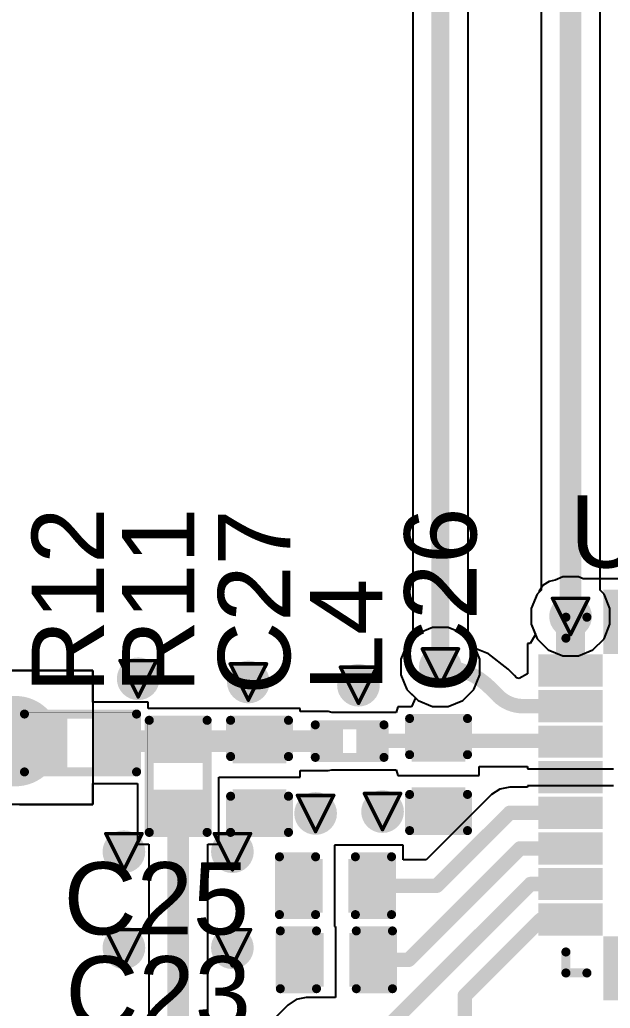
# Model space of a CAD drawing. Header units: inches. Extents: x -89 to 406, y -87 to 102.
# Drawn here: x -79.67 to -71.38, y -11.86 to 2.04 of the extents above; entities that cross this region are included whole.
import ezdxf

# ---------------------------------------------------------------- set-up
doc = ezdxf.new("R2010")
doc.units = ezdxf.units.IN
for name, color, linetype in [('Board_Outline', 56, 'Continuous'), ('Bottom Layer', 5, 'Continuous'), ('Drill Drawing', 1, 'Continuous'), ('Top Layer', 1, 'Continuous'), ('Top Overlay', 2, 'Continuous'), ('Top Paste', 8, 'Continuous'), ('Top Solder', 216, 'Continuous'), ('Via Holes', 16, 'Continuous')]:
    doc.layers.add(name, color=color, linetype=linetype)
doc.styles.add('Arial', font='', dxfattribs={"height": 0.2})
doc.styles.get('Arial').set_extended_font_data('Arial')

msp = doc.modelspace()

# ---------------------------------------------------------------- hatches: boundary and pattern name
at = {"layer": 'Bottom Layer'}
h = msp.add_hatch(color=5, dxfattribs=at)
edge = h.paths.add_edge_path()
edge.add_arc((-71.933, -6.35), 0.3, 0, 360)
h = msp.add_hatch(color=5, dxfattribs=at)
edge = h.paths.add_edge_path()
edge.add_arc((-73.762, -7.061), 0.3, 0, 360)
h = msp.add_hatch(color=5, dxfattribs=at)
edge = h.paths.add_edge_path()
edge.add_arc((-78.006, -7.226), 0.3, 0, 360)
h = msp.add_hatch(color=5, dxfattribs=at)
edge = h.paths.add_edge_path()
edge.add_arc((-76.459, -7.272), 0.3, 0, 360)
h = msp.add_hatch(color=5, dxfattribs=at)
edge = h.paths.add_edge_path()
edge.add_arc((-74.912, -7.317), 0.3, 0, 360)
h = msp.add_hatch(color=5, dxfattribs=at)
edge = h.paths.add_edge_path()
edge.add_arc((-75.514, -9.119), 0.3, 0, 360)
h = msp.add_hatch(color=5, dxfattribs=at)
edge = h.paths.add_edge_path()
edge.add_arc((-74.574, -9.093), 0.3, 0, 360)
h = msp.add_hatch(color=5, dxfattribs=at)
edge = h.paths.add_edge_path()
edge.add_arc((-78.207, -9.657), 0.3, 0, 360)
h = msp.add_hatch(color=5, dxfattribs=at)
edge = h.paths.add_edge_path()
edge.add_arc((-76.683, -9.657), 0.3, 0, 360)
h = msp.add_hatch(color=5, dxfattribs=at)
edge = h.paths.add_edge_path()
edge.add_arc((-78.207, -11.006), 0.3, 0, 360)
h = msp.add_hatch(color=5, dxfattribs=at)
edge = h.paths.add_edge_path()
edge.add_arc((-76.683, -11.006), 0.3, 0, 360)
at = {"layer": 'Top Layer'}
h = msp.add_hatch(color=1, dxfattribs=at)
edge = h.paths.add_edge_path()
edge.add_arc((-71.933, -6.35), 0.3, 0, 360)
for points in [[(-72.136, -7.111), (-71.73, -7.111), (-71.73, -6.096), (-72.136, -6.096)], [(-71.583, -7.236), (-72.283, -7.236), (-72.283, -6.986), (-71.583, -6.986)], [(-71.583, -7.736), (-72.283, -7.736), (-72.283, -7.486), (-71.583, -7.486)], [(-79.057, -7.811), (-79.057, -8.446), (-79.515, -8.446), (-79.515, -7.811)], [(-78.118, -7.811), (-78.118, -8.446), (-78.575, -8.446), (-78.575, -7.811)], [(-77.762, -7.899), (-77.127, -7.899), (-77.127, -8.357), (-77.762, -8.357)], [(-76.619, -7.899), (-75.984, -7.899), (-75.984, -8.357), (-76.619, -8.357)], [(-73.469, -8.331), (-74.105, -8.331), (-74.105, -7.874), (-73.469, -7.874)], [(-75.186, -8.253), (-75.436, -8.253), (-75.436, -7.953), (-75.186, -7.953)], [(-74.636, -8.253), (-74.886, -8.253), (-74.886, -7.953), (-74.636, -7.953)], [(-74.863, -8.2), (-71.684, -8.2), (-71.684, -7.997), (-74.863, -7.997)], [(-71.583, -8.236), (-72.283, -8.236), (-72.283, -7.986), (-71.583, -7.986)], [(-71.583, -8.736), (-72.283, -8.736), (-72.283, -8.486), (-71.583, -8.486)], [(-77.762, -8.839), (-77.127, -8.839), (-77.127, -9.296), (-77.762, -9.296)], [(-76.619, -8.839), (-75.984, -8.839), (-75.984, -9.296), (-76.619, -9.296)], [(-73.469, -9.271), (-74.105, -9.271), (-74.105, -8.814), (-73.469, -8.814)], [(-71.583, -9.236), (-72.283, -9.236), (-72.283, -8.986), (-71.583, -8.986)], [(-71.583, -9.736), (-72.283, -9.736), (-72.283, -9.486), (-71.583, -9.486)], [(-75.933, -10.452), (-75.933, -9.817), (-75.476, -9.817), (-75.476, -10.452)], [(-74.993, -10.452), (-74.993, -9.817), (-74.536, -9.817), (-74.536, -10.452)], [(-71.583, -10.236), (-72.283, -10.236), (-72.283, -9.986), (-71.583, -9.986)], [(-71.583, -10.736), (-72.283, -10.736), (-72.283, -10.486), (-71.583, -10.486)], [(-75.463, -10.858), (-75.463, -11.493), (-75.921, -11.493), (-75.921, -10.858)], [(-74.524, -10.858), (-74.524, -11.493), (-74.981, -11.493), (-74.981, -10.858)]]:
    msp.add_hatch(color=1, dxfattribs=at).paths.add_polyline_path(points)
h = msp.add_hatch(color=1, dxfattribs=at)
edge = h.paths.add_edge_path()
edge.add_arc((-73.762, -7.061), 0.3, 0, 360)
h = msp.add_hatch(color=1, dxfattribs=at)
edge = h.paths.add_edge_path()
edge.add_arc((-78.006, -7.226), 0.3, 0, 360)
h = msp.add_hatch(color=1, dxfattribs=at)
edge = h.paths.add_edge_path()
edge.add_arc((-76.459, -7.272), 0.3, 0, 360)
h = msp.add_hatch(color=1, dxfattribs=at)
edge = h.paths.add_edge_path()
edge.add_arc((-74.912, -7.317), 0.3, 0, 360)
h = msp.add_hatch(color=1, dxfattribs=at)
edge = h.paths.add_edge_path()
edge.add_arc((-75.514, -9.119), 0.3, 0, 360)
h = msp.add_hatch(color=1, dxfattribs=at)
edge = h.paths.add_edge_path()
edge.add_arc((-74.574, -9.093), 0.3, 0, 360)
h = msp.add_hatch(color=1, dxfattribs=at)
edge = h.paths.add_edge_path()
edge.add_arc((-78.207, -9.657), 0.3, 0, 360)
h = msp.add_hatch(color=1, dxfattribs=at)
edge = h.paths.add_edge_path()
edge.add_arc((-76.683, -9.657), 0.3, 0, 360)
h = msp.add_hatch(color=1, dxfattribs=at)
edge = h.paths.add_edge_path()
edge.add_arc((-78.207, -11.006), 0.3, 0, 360)
h = msp.add_hatch(color=1, dxfattribs=at)
edge = h.paths.add_edge_path()
edge.add_arc((-76.683, -11.006), 0.3, 0, 360)
at = {"layer": 'Top Paste'}
for points in [[(-71.583, -7.236), (-72.283, -7.236), (-72.283, -6.986), (-71.583, -6.986)], [(-71.583, -7.736), (-72.283, -7.736), (-72.283, -7.486), (-71.583, -7.486)], [(-79.057, -7.811), (-79.057, -8.446), (-79.515, -8.446), (-79.515, -7.811)], [(-78.118, -7.811), (-78.118, -8.446), (-78.575, -8.446), (-78.575, -7.811)], [(-77.762, -7.899), (-77.127, -7.899), (-77.127, -8.357), (-77.762, -8.357)], [(-76.619, -7.899), (-75.984, -7.899), (-75.984, -8.357), (-76.619, -8.357)], [(-73.469, -8.331), (-74.105, -8.331), (-74.105, -7.874), (-73.469, -7.874)], [(-75.186, -8.253), (-75.436, -8.253), (-75.436, -7.953), (-75.186, -7.953)], [(-74.636, -8.253), (-74.886, -8.253), (-74.886, -7.953), (-74.636, -7.953)], [(-71.583, -8.236), (-72.283, -8.236), (-72.283, -7.986), (-71.583, -7.986)], [(-71.583, -8.736), (-72.283, -8.736), (-72.283, -8.486), (-71.583, -8.486)], [(-77.762, -8.839), (-77.127, -8.839), (-77.127, -9.296), (-77.762, -9.296)], [(-76.619, -8.839), (-75.984, -8.839), (-75.984, -9.296), (-76.619, -9.296)], [(-73.469, -9.271), (-74.105, -9.271), (-74.105, -8.814), (-73.469, -8.814)], [(-71.583, -9.236), (-72.283, -9.236), (-72.283, -8.986), (-71.583, -8.986)], [(-71.583, -9.736), (-72.283, -9.736), (-72.283, -9.486), (-71.583, -9.486)], [(-75.933, -10.452), (-75.933, -9.817), (-75.476, -9.817), (-75.476, -10.452)], [(-74.993, -10.452), (-74.993, -9.817), (-74.536, -9.817), (-74.536, -10.452)], [(-71.583, -10.236), (-72.283, -10.236), (-72.283, -9.986), (-71.583, -9.986)], [(-71.583, -10.736), (-72.283, -10.736), (-72.283, -10.486), (-71.583, -10.486)], [(-75.463, -10.858), (-75.463, -11.493), (-75.921, -11.493), (-75.921, -10.858)], [(-74.524, -10.858), (-74.524, -11.493), (-74.981, -11.493), (-74.981, -10.858)]]:
    msp.add_hatch(color=8, dxfattribs=at).paths.add_polyline_path(points)
at = {"layer": 'Top Solder'}
for points in [[(-71.021, -5.974), (-71.021, -6.877), (-71.474, -6.877), (-71.474, -5.974)], [(-71.481, -7.337), (-72.384, -7.337), (-72.384, -6.884), (-71.481, -6.884)], [(-71.481, -7.837), (-72.384, -7.837), (-72.384, -7.384), (-71.481, -7.384)], [(-79.002, -7.756), (-79.002, -8.501), (-79.57, -8.501), (-79.57, -7.756)], [(-78.063, -7.756), (-78.063, -8.501), (-78.63, -8.501), (-78.63, -7.756)], [(-77.817, -7.844), (-77.072, -7.844), (-77.072, -8.412), (-77.817, -8.412)], [(-76.679, -7.839), (-75.924, -7.839), (-75.924, -8.417), (-76.679, -8.417)], [(-75.131, -8.308), (-75.491, -8.308), (-75.491, -7.898), (-75.131, -7.898)], [(-74.581, -8.308), (-74.941, -8.308), (-74.941, -7.898), (-74.581, -7.898)], [(-73.41, -8.391), (-74.164, -8.391), (-74.164, -7.814), (-73.41, -7.814)], [(-71.481, -8.337), (-72.384, -8.337), (-72.384, -7.884), (-71.481, -7.884)], [(-71.481, -8.837), (-72.384, -8.837), (-72.384, -8.384), (-71.481, -8.384)], [(-77.817, -8.784), (-77.072, -8.784), (-77.072, -9.351), (-77.817, -9.351)], [(-76.679, -8.779), (-75.924, -8.779), (-75.924, -9.356), (-76.679, -9.356)], [(-73.41, -9.331), (-74.164, -9.331), (-74.164, -8.754), (-73.41, -8.754)], [(-71.481, -9.337), (-72.384, -9.337), (-72.384, -8.884), (-71.481, -8.884)], [(-71.481, -9.837), (-72.384, -9.837), (-72.384, -9.384), (-71.481, -9.384)], [(-75.993, -10.512), (-75.993, -9.757), (-75.416, -9.757), (-75.416, -10.512)], [(-75.053, -10.512), (-75.053, -9.757), (-74.476, -9.757), (-74.476, -10.512)], [(-71.481, -10.337), (-72.384, -10.337), (-72.384, -9.884), (-71.481, -9.884)], [(-71.481, -10.837), (-72.384, -10.837), (-72.384, -10.384), (-71.481, -10.384)], [(-75.403, -10.799), (-75.403, -11.553), (-75.981, -11.553), (-75.981, -10.799)], [(-74.464, -10.799), (-74.464, -11.553), (-75.041, -11.553), (-75.041, -10.799)], [(-71.021, -10.844), (-71.021, -11.747), (-71.474, -11.747), (-71.474, -10.844)]]:
    msp.add_hatch(color=216, dxfattribs=at).paths.add_polyline_path(points)
at = {"layer": 'Via Holes'}
h = msp.add_hatch(color=7, dxfattribs=at)
edge = h.paths.add_edge_path()
edge.add_arc((-71.933, -6.35), 0.15, 0, 360)
h = msp.add_hatch(color=7, dxfattribs=at)
edge = h.paths.add_edge_path()
edge.add_arc((-73.762, -7.061), 0.15, 0, 360)
h = msp.add_hatch(color=7, dxfattribs=at)
edge = h.paths.add_edge_path()
edge.add_arc((-78.006, -7.226), 0.15, 0, 360)
h = msp.add_hatch(color=7, dxfattribs=at)
edge = h.paths.add_edge_path()
edge.add_arc((-76.459, -7.272), 0.15, 0, 360)
h = msp.add_hatch(color=7, dxfattribs=at)
edge = h.paths.add_edge_path()
edge.add_arc((-74.912, -7.317), 0.15, 0, 360)
h = msp.add_hatch(color=7, dxfattribs=at)
edge = h.paths.add_edge_path()
edge.add_arc((-75.514, -9.119), 0.15, 0, 360)
h = msp.add_hatch(color=7, dxfattribs=at)
edge = h.paths.add_edge_path()
edge.add_arc((-74.574, -9.093), 0.15, 0, 360)
h = msp.add_hatch(color=7, dxfattribs=at)
edge = h.paths.add_edge_path()
edge.add_arc((-78.207, -9.657), 0.15, 0, 360)
h = msp.add_hatch(color=7, dxfattribs=at)
edge = h.paths.add_edge_path()
edge.add_arc((-76.683, -9.657), 0.15, 0, 360)
h = msp.add_hatch(color=7, dxfattribs=at)
edge = h.paths.add_edge_path()
edge.add_arc((-78.207, -11.006), 0.15, 0, 360)
h = msp.add_hatch(color=7, dxfattribs=at)
edge = h.paths.add_edge_path()
edge.add_arc((-76.683, -11.006), 0.15, 0, 360)

# ---------------------------------------------------------------- linework, layer by layer
at = {"layer": 'Board_Outline'}
msp.add_lwpolyline([(87.312, 0, 0.254, 0.254, 1), (-87.312, 0, 0.254, 0.254, 1)], format="xyseb", close=True, dxfattribs=at)
at = {"layer": 'Bottom Layer'}
for p, q in [((-74.15, 13.524), (-74.15, -6.666)), ((-73.373, -6.666), (-73.373, 13.524)), ((-72.347, 13.248), (-72.347, -5.981)), ((-71.518, -5.981), (-71.518, 13.076)), ((-72.402, -6.036), (-72.487, -6.24)), ((-72.347, -5.981), (-72.402, -6.036)), ((-71.463, -6.036), (-71.518, -5.981)), ((-71.379, -6.24), (-71.463, -6.036)), ((-72.487, -6.24), (-72.487, -6.46)), ((-71.379, -6.46), (-71.379, -6.24)), ((-72.487, -6.46), (-72.402, -6.664)), ((-71.463, -6.664), (-71.379, -6.46)), ((-74.15, -6.666), (-74.231, -6.747)), ((-73.292, -6.747), (-73.373, -6.666)), ((-72.402, -6.664), (-72.247, -6.82)), ((-71.619, -6.82), (-71.463, -6.664)), ((-74.231, -6.747), (-74.316, -6.951)), ((-73.208, -6.951), (-73.292, -6.747)), ((-72.247, -6.82), (-72.043, -6.904)), ((-72.043, -6.904), (-71.823, -6.904)), ((-71.823, -6.904), (-71.619, -6.82)), ((-74.316, -6.951), (-74.316, -7.171)), ((-73.208, -7.171), (-73.208, -6.951)), ((-74.316, -7.171), (-74.231, -7.375)), ((-73.292, -7.375), (-73.208, -7.171)), ((-74.231, -7.375), (-74.075, -7.531)), ((-73.448, -7.531), (-73.292, -7.375)), ((-74.075, -7.531), (-73.872, -7.615)), ((-73.872, -7.615), (-73.651, -7.615)), ((-73.651, -7.615), (-73.448, -7.531))]:
    msp.add_line(p, q, dxfattribs=at)
for points in [[(-73.762, -7.061, 0.254, 0.254, 0), (-73.762, 13.945, 0.254, 0.254, 0)], [(-71.933, -6.35, 0.305, 0.305, 0), (-71.933, 13.248, 0.305, 0.305, 0)]]:
    msp.add_lwpolyline(points, format="xyseb", dxfattribs=at)
for points in [[(-72.009, -6.35, 0.152, 0.152, 1), (-71.857, -6.35, 0.152, 0.152, 1)], [(-73.825, -7.061, 0.127, 0.127, 1), (-73.698, -7.061, 0.127, 0.127, 1)]]:
    msp.add_lwpolyline(points, format="xyseb", close=True, dxfattribs=at)
at = {"layer": 'Drill Drawing'}
for points in [[(-72.187, -6.096, 0.0508, 0.0508, 0), (-71.679, -6.096, 0.0508, 0.0508, 0)], [(-72.187, -6.096, 0.0508, 0.0508, 0), (-71.933, -6.604, 0.0508, 0.0508, 0)], [(-71.933, -6.604, 0.0508, 0.0508, 0), (-71.679, -6.096, 0.0508, 0.0508, 0)], [(-74.016, -6.807, 0.0508, 0.0508, 0), (-73.508, -6.807, 0.0508, 0.0508, 0)], [(-74.016, -6.807, 0.0508, 0.0508, 0), (-73.762, -7.315, 0.0508, 0.0508, 0)], [(-73.762, -7.315, 0.0508, 0.0508, 0), (-73.508, -6.807, 0.0508, 0.0508, 0)], [(-78.26, -6.972, 0.0508, 0.0508, 0), (-77.752, -6.972, 0.0508, 0.0508, 0)], [(-78.26, -6.972, 0.0508, 0.0508, 0), (-78.006, -7.48, 0.0508, 0.0508, 0)], [(-78.006, -7.48, 0.0508, 0.0508, 0), (-77.752, -6.972, 0.0508, 0.0508, 0)], [(-76.713, -7.018, 0.0508, 0.0508, 0), (-76.205, -7.018, 0.0508, 0.0508, 0)], [(-76.713, -7.018, 0.0508, 0.0508, 0), (-76.459, -7.526, 0.0508, 0.0508, 0)], [(-76.459, -7.526, 0.0508, 0.0508, 0), (-76.205, -7.018, 0.0508, 0.0508, 0)], [(-75.166, -7.063, 0.0508, 0.0508, 0), (-74.658, -7.063, 0.0508, 0.0508, 0)], [(-75.166, -7.063, 0.0508, 0.0508, 0), (-74.912, -7.571, 0.0508, 0.0508, 0)], [(-74.912, -7.571, 0.0508, 0.0508, 0), (-74.658, -7.063, 0.0508, 0.0508, 0)], [(-75.768, -8.865, 0.0508, 0.0508, 0), (-75.26, -8.865, 0.0508, 0.0508, 0)], [(-75.768, -8.865, 0.0508, 0.0508, 0), (-75.514, -9.373, 0.0508, 0.0508, 0)], [(-75.514, -9.373, 0.0508, 0.0508, 0), (-75.26, -8.865, 0.0508, 0.0508, 0)], [(-74.828, -8.839, 0.0508, 0.0508, 0), (-74.32, -8.839, 0.0508, 0.0508, 0)], [(-74.828, -8.839, 0.0508, 0.0508, 0), (-74.574, -9.347, 0.0508, 0.0508, 0)], [(-74.574, -9.347, 0.0508, 0.0508, 0), (-74.32, -8.839, 0.0508, 0.0508, 0)], [(-78.461, -9.403, 0.0508, 0.0508, 0), (-77.953, -9.403, 0.0508, 0.0508, 0)], [(-78.461, -9.403, 0.0508, 0.0508, 0), (-78.207, -9.911, 0.0508, 0.0508, 0)], [(-78.207, -9.911, 0.0508, 0.0508, 0), (-77.953, -9.403, 0.0508, 0.0508, 0)], [(-76.937, -9.403, 0.0508, 0.0508, 0), (-76.429, -9.403, 0.0508, 0.0508, 0)], [(-76.937, -9.403, 0.0508, 0.0508, 0), (-76.683, -9.911, 0.0508, 0.0508, 0)], [(-76.683, -9.911, 0.0508, 0.0508, 0), (-76.429, -9.403, 0.0508, 0.0508, 0)], [(-78.461, -10.752, 0.0508, 0.0508, 0), (-77.953, -10.752, 0.0508, 0.0508, 0)], [(-78.461, -10.752, 0.0508, 0.0508, 0), (-78.207, -11.26, 0.0508, 0.0508, 0)], [(-78.207, -11.26, 0.0508, 0.0508, 0), (-77.953, -10.752, 0.0508, 0.0508, 0)], [(-76.937, -10.752, 0.0508, 0.0508, 0), (-76.429, -10.752, 0.0508, 0.0508, 0)], [(-76.937, -10.752, 0.0508, 0.0508, 0), (-76.683, -11.26, 0.0508, 0.0508, 0)], [(-76.683, -11.26, 0.0508, 0.0508, 0), (-76.429, -10.752, 0.0508, 0.0508, 0)]]:
    msp.add_lwpolyline(points, format="xyseb", dxfattribs=at)
for points in [[(-72.199, -6.096, 0.0254, 0.0254, 1), (-72.174, -6.096, 0.0254, 0.0254, 1)], [(-72.199, -6.096, 0.0254, 0.0254, 1), (-72.174, -6.096, 0.0254, 0.0254, 1)], [(-71.691, -6.096, 0.0254, 0.0254, 1), (-71.666, -6.096, 0.0254, 0.0254, 1)], [(-71.691, -6.096, 0.0254, 0.0254, 1), (-71.666, -6.096, 0.0254, 0.0254, 1)], [(-71.945, -6.604, 0.0254, 0.0254, 1), (-71.92, -6.604, 0.0254, 0.0254, 1)], [(-71.945, -6.604, 0.0254, 0.0254, 1), (-71.92, -6.604, 0.0254, 0.0254, 1)], [(-74.028, -6.807, 0.0254, 0.0254, 1), (-74.003, -6.807, 0.0254, 0.0254, 1)], [(-74.028, -6.807, 0.0254, 0.0254, 1), (-74.003, -6.807, 0.0254, 0.0254, 1)], [(-73.52, -6.807, 0.0254, 0.0254, 1), (-73.495, -6.807, 0.0254, 0.0254, 1)], [(-73.52, -6.807, 0.0254, 0.0254, 1), (-73.495, -6.807, 0.0254, 0.0254, 1)], [(-78.273, -6.972, 0.0254, 0.0254, 1), (-78.247, -6.972, 0.0254, 0.0254, 1)], [(-78.273, -6.972, 0.0254, 0.0254, 1), (-78.247, -6.972, 0.0254, 0.0254, 1)], [(-77.765, -6.972, 0.0254, 0.0254, 1), (-77.739, -6.972, 0.0254, 0.0254, 1)], [(-77.765, -6.972, 0.0254, 0.0254, 1), (-77.739, -6.972, 0.0254, 0.0254, 1)], [(-76.726, -7.018, 0.0254, 0.0254, 1), (-76.7, -7.018, 0.0254, 0.0254, 1)], [(-76.726, -7.018, 0.0254, 0.0254, 1), (-76.7, -7.018, 0.0254, 0.0254, 1)], [(-76.218, -7.018, 0.0254, 0.0254, 1), (-76.192, -7.018, 0.0254, 0.0254, 1)], [(-76.218, -7.018, 0.0254, 0.0254, 1), (-76.192, -7.018, 0.0254, 0.0254, 1)], [(-75.178, -7.063, 0.0254, 0.0254, 1), (-75.153, -7.063, 0.0254, 0.0254, 1)], [(-75.178, -7.063, 0.0254, 0.0254, 1), (-75.153, -7.063, 0.0254, 0.0254, 1)], [(-74.67, -7.063, 0.0254, 0.0254, 1), (-74.645, -7.063, 0.0254, 0.0254, 1)], [(-74.67, -7.063, 0.0254, 0.0254, 1), (-74.645, -7.063, 0.0254, 0.0254, 1)], [(-73.774, -7.315, 0.0254, 0.0254, 1), (-73.749, -7.315, 0.0254, 0.0254, 1)], [(-73.774, -7.315, 0.0254, 0.0254, 1), (-73.749, -7.315, 0.0254, 0.0254, 1)], [(-78.019, -7.48, 0.0254, 0.0254, 1), (-77.993, -7.48, 0.0254, 0.0254, 1)], [(-78.019, -7.48, 0.0254, 0.0254, 1), (-77.993, -7.48, 0.0254, 0.0254, 1)], [(-76.472, -7.526, 0.0254, 0.0254, 1), (-76.446, -7.526, 0.0254, 0.0254, 1)], [(-76.472, -7.526, 0.0254, 0.0254, 1), (-76.446, -7.526, 0.0254, 0.0254, 1)], [(-74.924, -7.571, 0.0254, 0.0254, 1), (-74.899, -7.571, 0.0254, 0.0254, 1)], [(-74.924, -7.571, 0.0254, 0.0254, 1), (-74.899, -7.571, 0.0254, 0.0254, 1)], [(-75.781, -8.865, 0.0254, 0.0254, 1), (-75.755, -8.865, 0.0254, 0.0254, 1)], [(-75.781, -8.865, 0.0254, 0.0254, 1), (-75.755, -8.865, 0.0254, 0.0254, 1)], [(-75.273, -8.865, 0.0254, 0.0254, 1), (-75.247, -8.865, 0.0254, 0.0254, 1)], [(-75.273, -8.865, 0.0254, 0.0254, 1), (-75.247, -8.865, 0.0254, 0.0254, 1)], [(-74.841, -8.839, 0.0254, 0.0254, 1), (-74.816, -8.839, 0.0254, 0.0254, 1)], [(-74.841, -8.839, 0.0254, 0.0254, 1), (-74.816, -8.839, 0.0254, 0.0254, 1)], [(-74.333, -8.839, 0.0254, 0.0254, 1), (-74.308, -8.839, 0.0254, 0.0254, 1)], [(-74.333, -8.839, 0.0254, 0.0254, 1), (-74.308, -8.839, 0.0254, 0.0254, 1)], [(-78.473, -9.403, 0.0254, 0.0254, 1), (-78.448, -9.403, 0.0254, 0.0254, 1)], [(-78.473, -9.403, 0.0254, 0.0254, 1), (-78.448, -9.403, 0.0254, 0.0254, 1)], [(-77.965, -9.403, 0.0254, 0.0254, 1), (-77.94, -9.403, 0.0254, 0.0254, 1)], [(-77.965, -9.403, 0.0254, 0.0254, 1), (-77.94, -9.403, 0.0254, 0.0254, 1)], [(-76.949, -9.403, 0.0254, 0.0254, 1), (-76.924, -9.403, 0.0254, 0.0254, 1)], [(-76.949, -9.403, 0.0254, 0.0254, 1), (-76.924, -9.403, 0.0254, 0.0254, 1)], [(-76.441, -9.403, 0.0254, 0.0254, 1), (-76.416, -9.403, 0.0254, 0.0254, 1)], [(-76.441, -9.403, 0.0254, 0.0254, 1), (-76.416, -9.403, 0.0254, 0.0254, 1)], [(-75.527, -9.373, 0.0254, 0.0254, 1), (-75.501, -9.373, 0.0254, 0.0254, 1)], [(-75.527, -9.373, 0.0254, 0.0254, 1), (-75.501, -9.373, 0.0254, 0.0254, 1)], [(-74.587, -9.347, 0.0254, 0.0254, 1), (-74.562, -9.347, 0.0254, 0.0254, 1)], [(-74.587, -9.347, 0.0254, 0.0254, 1), (-74.562, -9.347, 0.0254, 0.0254, 1)], [(-78.219, -9.911, 0.0254, 0.0254, 1), (-78.194, -9.911, 0.0254, 0.0254, 1)], [(-78.219, -9.911, 0.0254, 0.0254, 1), (-78.194, -9.911, 0.0254, 0.0254, 1)], [(-76.695, -9.911, 0.0254, 0.0254, 1), (-76.67, -9.911, 0.0254, 0.0254, 1)], [(-76.695, -9.911, 0.0254, 0.0254, 1), (-76.67, -9.911, 0.0254, 0.0254, 1)], [(-78.473, -10.752, 0.0254, 0.0254, 1), (-78.448, -10.752, 0.0254, 0.0254, 1)], [(-78.473, -10.752, 0.0254, 0.0254, 1), (-78.448, -10.752, 0.0254, 0.0254, 1)], [(-77.965, -10.752, 0.0254, 0.0254, 1), (-77.94, -10.752, 0.0254, 0.0254, 1)], [(-77.965, -10.752, 0.0254, 0.0254, 1), (-77.94, -10.752, 0.0254, 0.0254, 1)], [(-76.949, -10.752, 0.0254, 0.0254, 1), (-76.924, -10.752, 0.0254, 0.0254, 1)], [(-76.949, -10.752, 0.0254, 0.0254, 1), (-76.924, -10.752, 0.0254, 0.0254, 1)], [(-76.441, -10.752, 0.0254, 0.0254, 1), (-76.416, -10.752, 0.0254, 0.0254, 1)], [(-76.441, -10.752, 0.0254, 0.0254, 1), (-76.416, -10.752, 0.0254, 0.0254, 1)], [(-78.219, -11.26, 0.0254, 0.0254, 1), (-78.194, -11.26, 0.0254, 0.0254, 1)], [(-78.219, -11.26, 0.0254, 0.0254, 1), (-78.194, -11.26, 0.0254, 0.0254, 1)], [(-76.695, -11.26, 0.0254, 0.0254, 1), (-76.67, -11.26, 0.0254, 0.0254, 1)], [(-76.695, -11.26, 0.0254, 0.0254, 1), (-76.67, -11.26, 0.0254, 0.0254, 1)]]:
    msp.add_lwpolyline(points, format="xyseb", close=True, dxfattribs=at)
at = {"layer": 'Top Layer'}
for p, q in [((-72.043, -5.796), (-72.148, -5.839)), ((-71.823, -5.796), (-72.043, -5.796)), ((-71.754, -5.824), (-71.823, -5.796)), ((-71.627, -5.822), (-71.754, -5.824)), ((-69.836, -5.822), (-71.627, -5.822)), ((-71.627, -5.822), (-71.627, -5.822)), ((-72.319, -5.913), (-72.375, -5.997)), ((-72.235, -5.857), (-72.319, -5.913)), ((-72.148, -5.839), (-72.235, -5.857)), ((-72.402, -6.036), (-72.487, -6.24)), ((-72.378, -6.012), (-72.402, -6.036)), ((-72.375, -5.997), (-72.378, -6.012)), ((-72.487, -6.24), (-72.487, -6.46)), ((-73.872, -6.507), (-74.075, -6.592)), ((-73.651, -6.507), (-73.872, -6.507)), ((-73.448, -6.592), (-73.651, -6.507)), ((-72.487, -6.46), (-72.427, -6.605)), ((-74.075, -6.592), (-74.231, -6.747)), ((-73.292, -6.747), (-73.448, -6.592)), ((-72.427, -6.605), (-72.5, -6.731)), ((-74.231, -6.747), (-74.316, -6.951)), ((-73.271, -6.799), (-73.292, -6.747)), ((-73.087, -6.875), (-73.271, -6.799)), ((-72.501, -6.732), (-72.537, -6.732)), ((-72.537, -6.732), (-72.537, -7.157)), ((-72.5, -6.731), (-72.501, -6.732)), ((-72.808, -7.089), (-73.087, -6.875)), ((-74.316, -6.951), (-74.316, -7.171)), ((-80.666, -7.112), (-78.643, -7.112)), ((-78.643, -7.112), (-80.665, -7.112)), ((-78.643, -7.112), (-78.643, -8.992)), ((-78.643, -7.557), (-78.643, -7.112)), ((-74.316, -7.171), (-74.231, -7.375)), ((-72.722, -7.182), (-72.808, -7.089)), ((-72.808, -7.089), (-72.808, -7.089)), ((-72.692, -7.211), (-72.722, -7.182)), ((-72.656, -7.223), (-72.692, -7.211)), ((-72.537, -7.157), (-72.656, -7.223)), ((-74.231, -7.375), (-74.113, -7.493)), ((-74.113, -7.493), (-74.166, -7.62)), ((-77.864, -7.557), (-78.643, -7.557)), ((-77.864, -7.645), (-77.864, -7.557)), ((-74.359, -7.62), (-74.382, -7.699)), ((-74.166, -7.62), (-74.359, -7.62)), ((-75.73, -7.645), (-77.864, -7.645)), ((-75.73, -7.688), (-75.73, -7.645)), ((-75.337, -7.688), (-75.73, -7.688)), ((-75.284, -7.699), (-75.337, -7.688)), ((-74.382, -7.699), (-75.284, -7.699)), ((-73.215, -8.585), (-73.215, -8.459)), ((-73.215, -8.459), (-72.537, -8.459)), ((-72.537, -8.459), (-72.537, -8.49)), ((-76.873, -9.55), (-76.873, -8.611)), ((-76.873, -8.611), (-75.73, -8.611)), ((-75.73, -8.611), (-75.73, -8.517)), ((-75.73, -8.517), (-75.337, -8.517)), ((-75.337, -8.517), (-75.285, -8.507)), ((-75.285, -8.507), (-74.382, -8.507)), ((-74.382, -8.507), (-74.359, -8.585)), ((-74.359, -8.585), (-73.215, -8.585)), ((-72.537, -8.49), (-71.329, -8.49)), ((-78.643, -8.992), (-78.643, -8.7)), ((-78.643, -8.7), (-78.016, -8.7)), ((-78.016, -8.7), (-78.016, -9.55)), ((-72.788, -8.748), (-72.927, -8.776)), ((-72.537, -8.748), (-72.788, -8.748)), ((-72.788, -8.748), (-72.788, -8.748)), ((-71.329, -8.732), (-72.537, -8.732)), ((-72.537, -8.732), (-72.537, -8.748)), ((-73.045, -8.854), (-73.963, -9.772)), ((-72.927, -8.776), (-73.045, -8.854)), ((-73.045, -8.854), (-73.045, -8.854)), ((-78.643, -8.992), (-80.666, -8.992)), ((-79.672, -8.992), (-78.643, -8.992)), ((-78.016, -9.55), (-77.859, -9.55)), ((-77.859, -9.55), (-77.859, -19.378)), ((-77.03, -19.378), (-77.03, -9.55)), ((-77.03, -9.55), (-76.873, -9.55)), ((-74.282, -9.563), (-75.247, -9.563)), ((-75.247, -9.563), (-75.247, -10.706)), ((-74.282, -9.772), (-74.282, -9.563)), ((-73.963, -9.772), (-74.282, -9.772)), ((-75.247, -10.706), (-75.235, -10.706)), ((-75.235, -10.706), (-75.235, -11.707)), ((-75.785, -11.735), (-75.902, -11.813)), ((-75.646, -11.707), (-75.785, -11.735)), ((-75.235, -11.707), (-75.646, -11.707)), ((-75.646, -11.707), (-75.646, -11.707)), ((-75.902, -11.813), (-76.161, -12.072)), ((-75.902, -11.813), (-75.902, -11.813))]:
    msp.add_line(p, q, dxfattribs=at)
for points in [[(-73.762, -7.061, 0.203, 0.203, -0.198912), (-73.068, -7.349, 0.203, 0.203, 0)], [(-73.068, -7.349, 0.203, 0.203, 0), (-72.949, -7.468, 0.203, 0.203, 0)], [(-84.419, -8.103, 1.27, 1.27, 0), (-79.73, -8.103, 1.27, 1.27, 0)], [(-72.604, -7.611, 0.203, 0.203, -0.198912), (-72.949, -7.468, 0.203, 0.203, 0)], [(-72.604, -7.611, 0.203, 0.203, 0), (-71.933, -7.611, 0.203, 0.203, 0)], [(-78.346, -8.103, 0.305, 0.305, 0), (-76.441, -8.103, 0.305, 0.305, 0)], [(-76.441, -8.103, 0.305, 0.305, 0), (-76.391, -8.103, 0.305, 0.305, 0)], [(-76.391, -8.103, 0.305, 0.305, 0), (-75.337, -8.103, 0.305, 0.305, 0)], [(-77.445, -20.142, 0.305, 0.305, 0), (-77.445, -9.068, 0.305, 0.305, 0)], [(-73.812, -10.135, 0.203, 0.203, 0), (-72.788, -9.111, 0.203, 0.203, 0)], [(-72.788, -9.111, 0.203, 0.203, 0), (-71.933, -9.111, 0.203, 0.203, 0)], [(-74.207, -11.176, 0.203, 0.203, 0), (-72.642, -9.611, 0.203, 0.203, 0)], [(-72.642, -9.611, 0.203, 0.203, 0), (-71.933, -9.611, 0.203, 0.203, 0)], [(-74.765, -10.135, 0.203, 0.203, 0), (-73.812, -10.135, 0.203, 0.203, 0)], [(-74.454, -12.07, 0.203, 0.203, 0), (-72.495, -10.111, 0.203, 0.203, 0)], [(-72.495, -10.111, 0.203, 0.203, 0), (-71.933, -10.111, 0.203, 0.203, 0)], [(-73.418, -11.68, 0.203, 0.203, 0), (-72.349, -10.611, 0.203, 0.203, 0)], [(-72.349, -10.611, 0.203, 0.203, 0), (-71.933, -10.611, 0.203, 0.203, 0)], [(-74.752, -11.176, 0.203, 0.203, 0), (-74.207, -11.176, 0.203, 0.203, 0)], [(-73.418, -13.091, 0.203, 0.203, 0), (-73.418, -11.68, 0.203, 0.203, 0)]]:
    msp.add_lwpolyline(points, format="xyseb", dxfattribs=at)
for points in [[(-73.812, -7.061, 0.102, 0.102, 1), (-73.711, -7.061, 0.102, 0.102, 1)], [(-73.119, -7.349, 0.102, 0.102, 1), (-73.017, -7.349, 0.102, 0.102, 1)], [(-73.119, -7.349, 0.102, 0.102, 1), (-73.017, -7.349, 0.102, 0.102, 1)], [(-80.048, -8.103, 0.635, 0.635, 1), (-79.413, -8.103, 0.635, 0.635, 1)], [(-73, -7.468, 0.102, 0.102, 1), (-72.898, -7.468, 0.102, 0.102, 1)], [(-73, -7.468, 0.102, 0.102, 1), (-72.898, -7.468, 0.102, 0.102, 1)], [(-72.654, -7.611, 0.102, 0.102, 1), (-72.553, -7.611, 0.102, 0.102, 1)], [(-72.654, -7.611, 0.102, 0.102, 1), (-72.553, -7.611, 0.102, 0.102, 1)], [(-71.984, -7.611, 0.102, 0.102, 1), (-71.882, -7.611, 0.102, 0.102, 1)], [(-78.422, -8.103, 0.152, 0.152, 1), (-78.27, -8.103, 0.152, 0.152, 1)], [(-76.518, -8.103, 0.152, 0.152, 1), (-76.365, -8.103, 0.152, 0.152, 1)], [(-76.518, -8.103, 0.152, 0.152, 1), (-76.365, -8.103, 0.152, 0.152, 1)], [(-76.467, -8.103, 0.152, 0.152, 1), (-76.314, -8.103, 0.152, 0.152, 1)], [(-76.467, -8.103, 0.152, 0.152, 1), (-76.314, -8.103, 0.152, 0.152, 1)], [(-75.413, -8.103, 0.152, 0.152, 1), (-75.261, -8.103, 0.152, 0.152, 1)], [(-77.521, -9.068, 0.152, 0.152, 1), (-77.368, -9.068, 0.152, 0.152, 1)], [(-72.839, -9.111, 0.102, 0.102, 1), (-72.738, -9.111, 0.102, 0.102, 1)], [(-72.839, -9.111, 0.102, 0.102, 1), (-72.738, -9.111, 0.102, 0.102, 1)], [(-71.984, -9.111, 0.102, 0.102, 1), (-71.882, -9.111, 0.102, 0.102, 1)], [(-72.693, -9.611, 0.102, 0.102, 1), (-72.591, -9.611, 0.102, 0.102, 1)], [(-72.693, -9.611, 0.102, 0.102, 1), (-72.591, -9.611, 0.102, 0.102, 1)], [(-71.984, -9.611, 0.102, 0.102, 1), (-71.882, -9.611, 0.102, 0.102, 1)], [(-74.816, -10.135, 0.102, 0.102, 1), (-74.714, -10.135, 0.102, 0.102, 1)], [(-73.863, -10.135, 0.102, 0.102, 1), (-73.762, -10.135, 0.102, 0.102, 1)], [(-73.863, -10.135, 0.102, 0.102, 1), (-73.762, -10.135, 0.102, 0.102, 1)], [(-72.546, -10.111, 0.102, 0.102, 1), (-72.444, -10.111, 0.102, 0.102, 1)], [(-72.546, -10.111, 0.102, 0.102, 1), (-72.444, -10.111, 0.102, 0.102, 1)], [(-71.984, -10.111, 0.102, 0.102, 1), (-71.882, -10.111, 0.102, 0.102, 1)], [(-72.399, -10.611, 0.102, 0.102, 1), (-72.298, -10.611, 0.102, 0.102, 1)], [(-72.399, -10.611, 0.102, 0.102, 1), (-72.298, -10.611, 0.102, 0.102, 1)], [(-71.984, -10.611, 0.102, 0.102, 1), (-71.882, -10.611, 0.102, 0.102, 1)], [(-74.803, -11.176, 0.102, 0.102, 1), (-74.701, -11.176, 0.102, 0.102, 1)], [(-74.258, -11.176, 0.102, 0.102, 1), (-74.156, -11.176, 0.102, 0.102, 1)], [(-74.258, -11.176, 0.102, 0.102, 1), (-74.156, -11.176, 0.102, 0.102, 1)], [(-73.469, -11.68, 0.102, 0.102, 1), (-73.367, -11.68, 0.102, 0.102, 1)], [(-73.469, -11.68, 0.102, 0.102, 1), (-73.367, -11.68, 0.102, 0.102, 1)]]:
    msp.add_lwpolyline(points, format="xyseb", close=True, dxfattribs=at)
at = {"layer": 'Top Overlay'}
for points in [[(-71.998, -6.656, 0.127, 0.127, 0), (-71.998, -6.361, 0.127, 0.127, 0)], [(-71.998, -6.361, 0.127, 0.127, 0), (-71.703, -6.361, 0.127, 0.127, 0)], [(-79.604, -8.535, 0.127, 0.127, 0), (-79.604, -7.722, 0.127, 0.127, 0)], [(-79.604, -7.722, 0.127, 0.127, 0), (-78.029, -7.722, 0.127, 0.127, 0)], [(-79.629, -7.697, 0.00323, 0.00323, 0), (-78.003, -7.697, 0.00323, 0.00323, 0)], [(-78.029, -8.535, 0.127, 0.127, 0), (-78.029, -7.722, 0.127, 0.127, 0)], [(-77.851, -9.385, 0.127, 0.127, 0), (-77.851, -7.81, 0.127, 0.127, 0)], [(-77.851, -7.81, 0.127, 0.127, 0), (-77.038, -7.81, 0.127, 0.127, 0)], [(-77.038, -9.385, 0.127, 0.127, 0), (-77.038, -7.81, 0.127, 0.127, 0)], [(-76.708, -7.81, 0.127, 0.127, 0), (-75.895, -7.81, 0.127, 0.127, 0)], [(-76.708, -8.319, 0.127, 0.127, 0), (-76.708, -7.81, 0.127, 0.127, 0)], [(-75.895, -8.319, 0.127, 0.127, 0), (-75.895, -7.81, 0.127, 0.127, 0)], [(-74.193, -7.785, 0.127, 0.127, 0), (-73.381, -7.785, 0.127, 0.127, 0)], [(-74.193, -8.293, 0.127, 0.127, 0), (-74.193, -7.785, 0.127, 0.127, 0)], [(-73.381, -8.293, 0.127, 0.127, 0), (-73.381, -7.785, 0.127, 0.127, 0)], [(-77.876, -9.411, 0.00323, 0.00323, 0), (-77.876, -7.785, 0.00323, 0.00323, 0)], [(-75.519, -7.874, 0.127, 0.127, 0), (-74.553, -7.874, 0.127, 0.127, 0)], [(-75.519, -8.331, 0.127, 0.127, 0), (-75.519, -7.874, 0.127, 0.127, 0)], [(-74.553, -8.331, 0.127, 0.127, 0), (-74.553, -7.874, 0.127, 0.127, 0)], [(-75.519, -8.331, 0.127, 0.127, 0), (-74.553, -8.331, 0.127, 0.127, 0)], [(-79.604, -8.535, 0.127, 0.127, 0), (-78.029, -8.535, 0.127, 0.127, 0)], [(-76.708, -9.385, 0.127, 0.127, 0), (-76.708, -8.877, 0.127, 0.127, 0)], [(-75.895, -9.385, 0.127, 0.127, 0), (-75.895, -8.877, 0.127, 0.127, 0)], [(-74.193, -9.36, 0.127, 0.127, 0), (-74.193, -8.852, 0.127, 0.127, 0)], [(-73.381, -9.36, 0.127, 0.127, 0), (-73.381, -8.852, 0.127, 0.127, 0)], [(-74.193, -9.36, 0.127, 0.127, 0), (-73.381, -9.36, 0.127, 0.127, 0)], [(-77.851, -9.385, 0.127, 0.127, 0), (-77.038, -9.385, 0.127, 0.127, 0)], [(-76.708, -9.385, 0.127, 0.127, 0), (-75.895, -9.385, 0.127, 0.127, 0)], [(-76.022, -10.541, 0.127, 0.127, 0), (-76.022, -9.728, 0.127, 0.127, 0)], [(-76.022, -9.728, 0.127, 0.127, 0), (-75.514, -9.728, 0.127, 0.127, 0)], [(-74.955, -9.728, 0.127, 0.127, 0), (-74.447, -9.728, 0.127, 0.127, 0)], [(-74.447, -10.541, 0.127, 0.127, 0), (-74.447, -9.728, 0.127, 0.127, 0)], [(-76.022, -10.541, 0.127, 0.127, 0), (-75.514, -10.541, 0.127, 0.127, 0)], [(-74.955, -10.541, 0.127, 0.127, 0), (-74.447, -10.541, 0.127, 0.127, 0)], [(-76.01, -11.582, 0.127, 0.127, 0), (-76.01, -10.77, 0.127, 0.127, 0)], [(-76.01, -10.77, 0.127, 0.127, 0), (-75.501, -10.77, 0.127, 0.127, 0)], [(-74.943, -10.77, 0.127, 0.127, 0), (-74.435, -10.77, 0.127, 0.127, 0)], [(-74.435, -11.582, 0.127, 0.127, 0), (-74.435, -10.77, 0.127, 0.127, 0)], [(-71.998, -11.361, 0.127, 0.127, 0), (-71.998, -11.066, 0.127, 0.127, 0)], [(-71.998, -11.361, 0.127, 0.127, 0), (-71.703, -11.361, 0.127, 0.127, 0)], [(-76.01, -11.582, 0.127, 0.127, 0), (-75.501, -11.582, 0.127, 0.127, 0)], [(-74.943, -11.582, 0.127, 0.127, 0), (-74.435, -11.582, 0.127, 0.127, 0)]]:
    msp.add_lwpolyline(points, format="xyseb", dxfattribs=at)
for points in [[(-72.03, -6.361, 0.0635, 0.0635, 1), (-71.966, -6.361, 0.0635, 0.0635, 1)], [(-72.03, -6.361, 0.0635, 0.0635, 1), (-71.966, -6.361, 0.0635, 0.0635, 1)], [(-71.735, -6.361, 0.0635, 0.0635, 1), (-71.671, -6.361, 0.0635, 0.0635, 1)], [(-72.03, -6.656, 0.0635, 0.0635, 1), (-71.966, -6.656, 0.0635, 0.0635, 1)], [(-79.635, -7.722, 0.0635, 0.0635, 1), (-79.572, -7.722, 0.0635, 0.0635, 1)], [(-79.635, -7.722, 0.0635, 0.0635, 1), (-79.572, -7.722, 0.0635, 0.0635, 1)], [(-79.63, -7.697, 0.00161, 0.00161, 1), (-79.628, -7.697, 0.00161, 0.00161, 1)], [(-78.061, -7.722, 0.0635, 0.0635, 1), (-77.997, -7.722, 0.0635, 0.0635, 1)], [(-78.061, -7.722, 0.0635, 0.0635, 1), (-77.997, -7.722, 0.0635, 0.0635, 1)], [(-78.004, -7.697, 0.00161, 0.00161, 1), (-78.003, -7.697, 0.00161, 0.00161, 1)], [(-77.883, -7.81, 0.0635, 0.0635, 1), (-77.819, -7.81, 0.0635, 0.0635, 1)], [(-77.883, -7.81, 0.0635, 0.0635, 1), (-77.819, -7.81, 0.0635, 0.0635, 1)], [(-77.07, -7.81, 0.0635, 0.0635, 1), (-77.006, -7.81, 0.0635, 0.0635, 1)], [(-77.07, -7.81, 0.0635, 0.0635, 1), (-77.006, -7.81, 0.0635, 0.0635, 1)], [(-76.74, -7.81, 0.0635, 0.0635, 1), (-76.676, -7.81, 0.0635, 0.0635, 1)], [(-76.74, -7.81, 0.0635, 0.0635, 1), (-76.676, -7.81, 0.0635, 0.0635, 1)], [(-75.927, -7.81, 0.0635, 0.0635, 1), (-75.863, -7.81, 0.0635, 0.0635, 1)], [(-75.927, -7.81, 0.0635, 0.0635, 1), (-75.863, -7.81, 0.0635, 0.0635, 1)], [(-74.225, -7.785, 0.0635, 0.0635, 1), (-74.162, -7.785, 0.0635, 0.0635, 1)], [(-74.225, -7.785, 0.0635, 0.0635, 1), (-74.162, -7.785, 0.0635, 0.0635, 1)], [(-73.412, -7.785, 0.0635, 0.0635, 1), (-73.349, -7.785, 0.0635, 0.0635, 1)], [(-73.412, -7.785, 0.0635, 0.0635, 1), (-73.349, -7.785, 0.0635, 0.0635, 1)], [(-77.877, -7.785, 0.00161, 0.00161, 1), (-77.876, -7.785, 0.00161, 0.00161, 1)], [(-75.55, -7.874, 0.0635, 0.0635, 1), (-75.487, -7.874, 0.0635, 0.0635, 1)], [(-75.55, -7.874, 0.0635, 0.0635, 1), (-75.487, -7.874, 0.0635, 0.0635, 1)], [(-74.585, -7.874, 0.0635, 0.0635, 1), (-74.522, -7.874, 0.0635, 0.0635, 1)], [(-74.585, -7.874, 0.0635, 0.0635, 1), (-74.522, -7.874, 0.0635, 0.0635, 1)], [(-76.74, -8.319, 0.0635, 0.0635, 1), (-76.676, -8.319, 0.0635, 0.0635, 1)], [(-75.927, -8.319, 0.0635, 0.0635, 1), (-75.863, -8.319, 0.0635, 0.0635, 1)], [(-75.55, -8.331, 0.0635, 0.0635, 1), (-75.487, -8.331, 0.0635, 0.0635, 1)], [(-75.55, -8.331, 0.0635, 0.0635, 1), (-75.487, -8.331, 0.0635, 0.0635, 1)], [(-74.585, -8.331, 0.0635, 0.0635, 1), (-74.522, -8.331, 0.0635, 0.0635, 1)], [(-74.585, -8.331, 0.0635, 0.0635, 1), (-74.522, -8.331, 0.0635, 0.0635, 1)], [(-74.225, -8.293, 0.0635, 0.0635, 1), (-74.162, -8.293, 0.0635, 0.0635, 1)], [(-73.412, -8.293, 0.0635, 0.0635, 1), (-73.349, -8.293, 0.0635, 0.0635, 1)], [(-79.635, -8.535, 0.0635, 0.0635, 1), (-79.572, -8.535, 0.0635, 0.0635, 1)], [(-79.635, -8.535, 0.0635, 0.0635, 1), (-79.572, -8.535, 0.0635, 0.0635, 1)], [(-78.061, -8.535, 0.0635, 0.0635, 1), (-77.997, -8.535, 0.0635, 0.0635, 1)], [(-78.061, -8.535, 0.0635, 0.0635, 1), (-77.997, -8.535, 0.0635, 0.0635, 1)], [(-76.74, -8.877, 0.0635, 0.0635, 1), (-76.676, -8.877, 0.0635, 0.0635, 1)], [(-75.927, -8.877, 0.0635, 0.0635, 1), (-75.863, -8.877, 0.0635, 0.0635, 1)], [(-74.225, -8.852, 0.0635, 0.0635, 1), (-74.162, -8.852, 0.0635, 0.0635, 1)], [(-73.412, -8.852, 0.0635, 0.0635, 1), (-73.349, -8.852, 0.0635, 0.0635, 1)], [(-74.225, -9.36, 0.0635, 0.0635, 1), (-74.162, -9.36, 0.0635, 0.0635, 1)], [(-74.225, -9.36, 0.0635, 0.0635, 1), (-74.162, -9.36, 0.0635, 0.0635, 1)], [(-73.412, -9.36, 0.0635, 0.0635, 1), (-73.349, -9.36, 0.0635, 0.0635, 1)], [(-73.412, -9.36, 0.0635, 0.0635, 1), (-73.349, -9.36, 0.0635, 0.0635, 1)], [(-77.883, -9.385, 0.0635, 0.0635, 1), (-77.819, -9.385, 0.0635, 0.0635, 1)], [(-77.883, -9.385, 0.0635, 0.0635, 1), (-77.819, -9.385, 0.0635, 0.0635, 1)], [(-77.877, -9.411, 0.00161, 0.00161, 1), (-77.876, -9.411, 0.00161, 0.00161, 1)], [(-77.07, -9.385, 0.0635, 0.0635, 1), (-77.006, -9.385, 0.0635, 0.0635, 1)], [(-77.07, -9.385, 0.0635, 0.0635, 1), (-77.006, -9.385, 0.0635, 0.0635, 1)], [(-76.74, -9.385, 0.0635, 0.0635, 1), (-76.676, -9.385, 0.0635, 0.0635, 1)], [(-76.74, -9.385, 0.0635, 0.0635, 1), (-76.676, -9.385, 0.0635, 0.0635, 1)], [(-75.927, -9.385, 0.0635, 0.0635, 1), (-75.863, -9.385, 0.0635, 0.0635, 1)], [(-75.927, -9.385, 0.0635, 0.0635, 1), (-75.863, -9.385, 0.0635, 0.0635, 1)], [(-76.054, -9.728, 0.0635, 0.0635, 1), (-75.99, -9.728, 0.0635, 0.0635, 1)], [(-76.054, -9.728, 0.0635, 0.0635, 1), (-75.99, -9.728, 0.0635, 0.0635, 1)], [(-75.546, -9.728, 0.0635, 0.0635, 1), (-75.482, -9.728, 0.0635, 0.0635, 1)], [(-74.987, -9.728, 0.0635, 0.0635, 1), (-74.924, -9.728, 0.0635, 0.0635, 1)], [(-74.479, -9.728, 0.0635, 0.0635, 1), (-74.416, -9.728, 0.0635, 0.0635, 1)], [(-74.479, -9.728, 0.0635, 0.0635, 1), (-74.416, -9.728, 0.0635, 0.0635, 1)], [(-76.054, -10.541, 0.0635, 0.0635, 1), (-75.99, -10.541, 0.0635, 0.0635, 1)], [(-76.054, -10.541, 0.0635, 0.0635, 1), (-75.99, -10.541, 0.0635, 0.0635, 1)], [(-75.546, -10.541, 0.0635, 0.0635, 1), (-75.482, -10.541, 0.0635, 0.0635, 1)], [(-74.987, -10.541, 0.0635, 0.0635, 1), (-74.924, -10.541, 0.0635, 0.0635, 1)], [(-74.479, -10.541, 0.0635, 0.0635, 1), (-74.416, -10.541, 0.0635, 0.0635, 1)], [(-74.479, -10.541, 0.0635, 0.0635, 1), (-74.416, -10.541, 0.0635, 0.0635, 1)], [(-76.041, -10.77, 0.0635, 0.0635, 1), (-75.978, -10.77, 0.0635, 0.0635, 1)], [(-76.041, -10.77, 0.0635, 0.0635, 1), (-75.978, -10.77, 0.0635, 0.0635, 1)], [(-75.533, -10.77, 0.0635, 0.0635, 1), (-75.47, -10.77, 0.0635, 0.0635, 1)], [(-74.974, -10.77, 0.0635, 0.0635, 1), (-74.911, -10.77, 0.0635, 0.0635, 1)], [(-74.466, -10.77, 0.0635, 0.0635, 1), (-74.403, -10.77, 0.0635, 0.0635, 1)], [(-74.466, -10.77, 0.0635, 0.0635, 1), (-74.403, -10.77, 0.0635, 0.0635, 1)], [(-72.03, -11.066, 0.0635, 0.0635, 1), (-71.966, -11.066, 0.0635, 0.0635, 1)], [(-72.03, -11.361, 0.0635, 0.0635, 1), (-71.966, -11.361, 0.0635, 0.0635, 1)], [(-72.03, -11.361, 0.0635, 0.0635, 1), (-71.966, -11.361, 0.0635, 0.0635, 1)], [(-71.735, -11.361, 0.0635, 0.0635, 1), (-71.671, -11.361, 0.0635, 0.0635, 1)], [(-76.041, -11.582, 0.0635, 0.0635, 1), (-75.978, -11.582, 0.0635, 0.0635, 1)], [(-76.041, -11.582, 0.0635, 0.0635, 1), (-75.978, -11.582, 0.0635, 0.0635, 1)], [(-75.533, -11.582, 0.0635, 0.0635, 1), (-75.47, -11.582, 0.0635, 0.0635, 1)], [(-74.974, -11.582, 0.0635, 0.0635, 1), (-74.911, -11.582, 0.0635, 0.0635, 1)], [(-74.466, -11.582, 0.0635, 0.0635, 1), (-74.403, -11.582, 0.0635, 0.0635, 1)], [(-74.466, -11.582, 0.0635, 0.0635, 1), (-74.403, -11.582, 0.0635, 0.0635, 1)]]:
    msp.add_lwpolyline(points, format="xyseb", close=True, dxfattribs=at)

# ---------------------------------------------------------------- texts
at = {"layer": 'Top Overlay', "style": 'Arial'}
for s, p in [('U4', (-71.941, -5.664)), ('C25', (-79.053, -10.82)), ('C23', (-79.027, -12.141))]:
    msp.add_text(s, height=1.016, dxfattribs=at).set_placement(p)
for s, p in [('R12', (-78.486, -7.425)), ('R11', (-77.216, -7.425)), ('C27', (-75.87, -7.45)), ('C26', (-73.254, -7.425)), ('L4', (-74.575, -7.4))]:
    msp.add_text(s, height=1.016, rotation=90, dxfattribs=at).set_placement(p)

doc.saveas('drawing.dxf')
